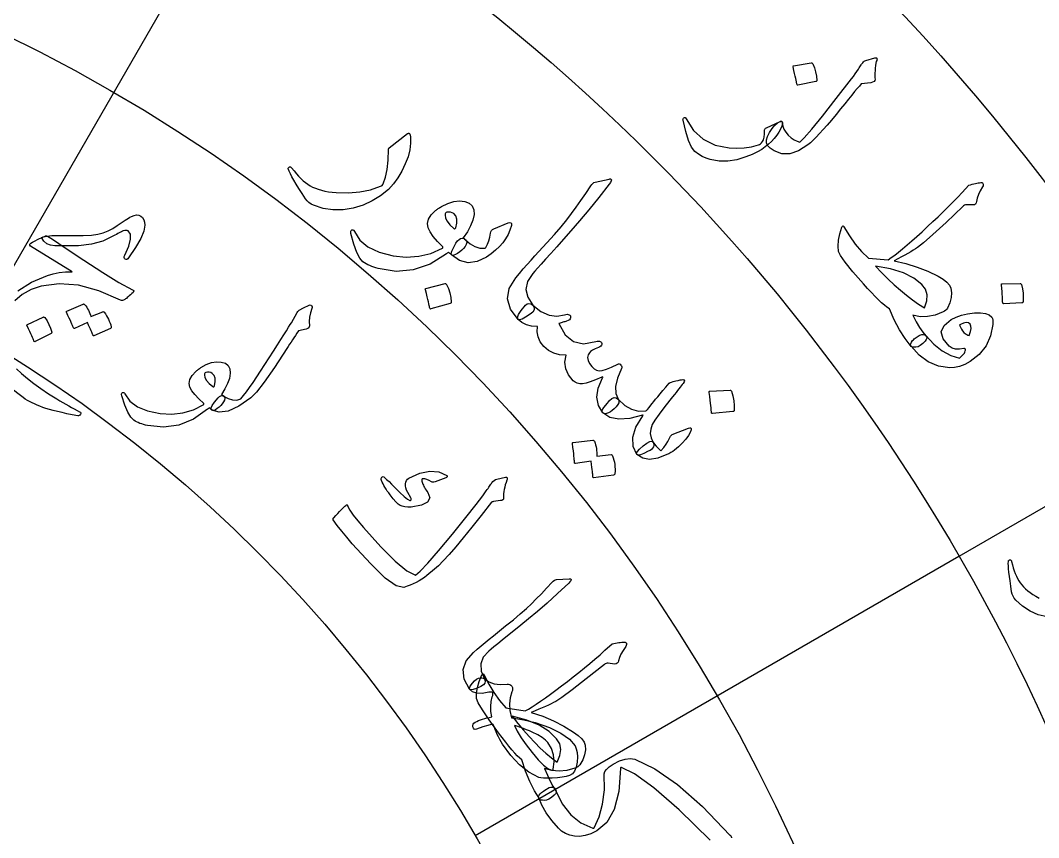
# Model space of a CAD drawing. Header units: millimetres. Extents: x -150 to 150, y -150 to 198.
# Drawn here: x 26.93 to 64.44, y 25.15 to 55.25 of the extents above; entities that cross this region are included whole.
import ezdxf

# ---------------------------------------------------------------- set-up
doc = ezdxf.new("R2010")
doc.units = ezdxf.units.MM
for name, color, linetype in [('ENGRAVE', 7, 'Continuous'), ('ENGRAVE_FINE', 8, 'Continuous'), ('GUIDE', 3, 'Continuous'), ('TEXT', 5, 'Continuous')]:
    doc.layers.add(name, color=color, linetype=linetype)

msp = doc.modelspace()

# ---------------------------------------------------------------- linework, layer by layer
at = {"layer": 'ENGRAVE'}
for radius in [132.75, 112.1737, 91.5975, 71.0212, 50.445]:
    msp.add_circle((0, 0), radius, dxfattribs=at)
at = {"layer": 'ENGRAVE_FINE'}
for points in [[(35.5106, 61.5062), (25.2225, 43.6867)], [(79.3258, 45.7987), (61.5062, 35.5106)], [(61.5062, 35.5106), (43.6867, 25.2225)]]:
    msp.add_lwpolyline(points, dxfattribs=at)
for radius in [122.4619, 101.8856, 81.3094, 60.7331]:
    msp.add_circle((0, 0), radius, dxfattribs=at)
at = {"layer": 'GUIDE'}
msp.add_circle((0, 0), 137.25, dxfattribs=at)
at = {"layer": 'TEXT'}
for points in [[(58.4753, 53.8602), (58.4853, 53.844), (58.4884, 53.8241), (58.4847, 53.8007), (58.4742, 53.7737), (58.4584, 53.7325), (58.4443, 53.6716), (58.4319, 53.591), (58.4211, 53.4907), (58.4176, 53.435), (58.4144, 53.381), (58.4115, 53.3287), (58.409, 53.278), (58.4075, 53.229), (58.4076, 53.1816), (58.4095, 53.1357), (58.413, 53.0914), (58.4061, 53.0423), (58.3773, 53.0036), (58.3265, 52.9752), (58.2537, 52.9572), (57.9033, 52.9113), (57.8362, 52.8359), (57.7563, 52.7416), (57.6634, 52.6283), (57.5575, 52.4962), (57.437, 52.3456), (57.3001, 52.1771), (57.1469, 51.9907), (56.9772, 51.7864), (56.8098, 51.5823), (56.6529, 51.3971), (56.5066, 51.2306), (56.3709, 51.0828), (56.2462, 50.9533), (56.1328, 50.8418), (56.0308, 50.7481), (55.9402, 50.6724), (55.5994, 50.4507), (55.2783, 50.3397), (54.9769, 50.339), (54.6948, 50.4482), (54.6555, 50.471), (54.619, 50.4947), (54.5856, 50.5192), (54.5551, 50.5446), (54.5273, 50.5705), (54.5018, 50.5967), (54.4785, 50.6231), (54.4575, 50.6497), (54.4155, 50.7419), (54.4132, 50.8526), (54.4508, 50.9817), (54.5282, 51.1295), (54.6252, 51.2726), (54.7219, 51.3875), (54.8183, 51.4742), (54.9145, 51.5326), (54.9345, 51.5399), (54.9517, 51.5419), (54.966, 51.5388), (54.9776, 51.5305), (54.9884, 51.5163), (54.9951, 51.501), (54.9979, 51.4844), (54.9967, 51.4667), (55.0153, 51.3522), (55.0575, 51.2408), (55.1233, 51.1324), (55.2127, 51.027), (55.3217, 50.9308), (55.4307, 50.8561), (55.54, 50.8028), (55.6495, 50.7711), (55.809, 50.9286), (56.0853, 51.2475), (56.4777, 51.7286), (56.9849, 52.3729), (57.5423, 53.0956), (57.6162, 53.1915), (57.684, 53.2845), (57.7457, 53.3746), (57.8012, 53.4617), (57.8281, 53.5062), (57.8536, 53.546), (57.8776, 53.5812), (57.9003, 53.6118), (57.9205, 53.6382), (57.9373, 53.6608), (57.9507, 53.6795), (57.9606, 53.6944), (57.9859, 53.7245), (58.0125, 53.7478), (58.0403, 53.7642), (58.0694, 53.7738), (58.4107, 53.8755), (58.431, 53.8775), (58.4485, 53.8756), (58.4633, 53.8699), (58.4753, 53.8602)], [(56.0669, 53.6883), (56.0802, 53.6878), (56.0936, 53.682), (56.1068, 53.6708), (56.1201, 53.6542), (56.1808, 53.5058), (56.2257, 53.3547), (56.255, 53.2009), (56.2684, 53.0445), (56.2658, 53.0256), (56.2586, 53.0116), (56.2468, 53.0024), (56.2304, 52.9981), (55.574, 52.8696), (55.5551, 52.87), (55.541, 52.8801), (55.5316, 52.9), (55.5271, 52.9297), (55.5231, 52.9554), (55.516, 52.9952), (55.5057, 53.049), (55.4921, 53.1169), (55.4747, 53.1996), (55.4527, 53.2977), (55.4259, 53.4113), (55.3943, 53.5403), (55.3918, 53.5591), (55.3945, 53.5723), (55.4025, 53.58), (55.4158, 53.5823)], [(55.0018, 51.4612), (54.9784, 51.3591), (54.9356, 51.2517), (54.8734, 51.1392), (54.792, 51.0215), (54.6993, 50.9062), (54.5983, 50.7958), (54.489, 50.6903), (54.3713, 50.5896), (54.2413, 50.4987), (54.0788, 50.4074), (53.8838, 50.3153), (53.6565, 50.2224), (53.3225, 50.1187), (52.9928, 50.0681), (52.6674, 50.0704), (52.346, 50.1253), (52.1897, 50.1734), (52.0432, 50.2391), (51.9062, 50.3225), (51.7788, 50.4237), (51.658, 50.58), (51.5454, 50.8238), (51.4402, 51.1553), (51.3407, 51.5749), (51.3391, 51.604), (51.344, 51.6293), (51.3553, 51.6508), (51.373, 51.6686), (51.3938, 51.6781), (51.4144, 51.6745), (51.4349, 51.6581), (51.4553, 51.6286), (51.7292, 51.1984), (52.0843, 50.8771), (52.5226, 50.663), (53.046, 50.5547), (53.321, 50.5419), (53.5923, 50.5567), (53.8598, 50.5993), (54.1236, 50.6698), (54.1625, 50.686), (54.1997, 50.7108), (54.2354, 50.7442), (54.2694, 50.786), (54.3033, 50.8518), (54.3277, 50.9466), (54.3426, 51.0706), (54.3478, 51.2237), (54.3524, 51.2439), (54.3648, 51.2626), (54.385, 51.2798), (54.413, 51.2954), (54.9196, 51.5272), (54.9396, 51.5344), (54.9568, 51.5365), (54.9711, 51.5334), (54.9827, 51.5251), (54.9935, 51.5109), (55.0002, 51.4955), (55.003, 51.479), (55.0018, 51.4612)], [(41.1978, 51.0836), (41.211, 51.0924), (41.2231, 51.0981), (41.234, 51.1007), (41.2438, 51.1002), (41.2637, 51.0869), (41.2797, 51.0604), (41.292, 51.0209), (41.3005, 50.9683), (41.3058, 50.7303), (41.2761, 50.4841), (41.2114, 50.2296), (41.112, 49.9669), (40.9837, 49.7015), (40.8368, 49.4568), (40.6717, 49.2325), (40.4886, 49.0285), (40.2031, 48.7965), (39.8914, 48.6047), (39.554, 48.4527), (39.1911, 48.3396), (38.8161, 48.2735), (38.4475, 48.2692), (38.0849, 48.3265), (37.7273, 48.4453), (37.6391, 48.4867), (37.5605, 48.5403), (37.4914, 48.6063), (37.4318, 48.6845), (37.3069, 48.8819), (37.1946, 49.0616), (37.0951, 49.2236), (37.0087, 49.368), (36.9359, 49.4945), (36.8773, 49.603), (36.8331, 49.6935), (36.8033, 49.766), (36.7995, 49.7844), (36.7989, 49.8004), (36.8016, 49.814), (36.8074, 49.8253), (36.8182, 49.8375), (36.8309, 49.847), (36.8453, 49.8539), (36.8615, 49.8581), (36.8782, 49.8581), (36.8943, 49.8521), (36.9097, 49.8401), (36.9243, 49.822), (37.0113, 49.7096), (37.0973, 49.606), (37.1823, 49.5112), (37.2663, 49.4254), (37.3503, 49.3479), (37.4351, 49.2781), (37.5206, 49.2159), (37.6071, 49.1614), (37.698, 49.1131), (37.7971, 49.0696), (37.9043, 49.0307), (38.0197, 48.9965), (38.1437, 48.9674), (38.2765, 48.9436), (38.4183, 48.9251), (38.5691, 48.9118), (39.0143, 48.899), (39.4348, 48.933), (39.8308, 49.0147), (40.2022, 49.1448), (40.2298, 49.1574), (40.2552, 49.1771), (40.2785, 49.204), (40.2997, 49.2379), (40.3814, 49.4743), (40.4405, 49.7625), (40.4762, 50.1029), (40.4877, 50.4956), (40.492, 50.5176), (40.4982, 50.5354), (40.5064, 50.5489), (40.5165, 50.5582)], [(48.616, 49.4061), (48.6459, 49.4118), (48.6692, 49.4124), (48.6859, 49.4077), (48.6958, 49.3979), (48.7032, 49.3752), (48.6936, 49.3384), (48.667, 49.2876), (48.6233, 49.2227), (48.2362, 48.7271), (47.8719, 48.2749), (47.5308, 47.866), (47.2131, 47.5001), (46.9362, 47.1923), (46.6883, 46.9162), (46.4694, 46.6717), (46.2794, 46.4588), (46.1181, 46.2779), (45.9852, 46.1292), (45.8806, 46.0128), (45.8044, 45.9286), (45.6167, 45.6359), (45.555, 45.344), (45.6185, 45.0528), (45.8067, 44.7613), (45.8547, 44.6762), (45.8549, 44.5921), (45.8072, 44.5091), (45.7119, 44.4272), (45.5434, 44.3171), (45.4134, 44.2483), (45.3217, 44.221), (45.2684, 44.2352), (44.9822, 44.6168), (44.8714, 44.9988), (44.9365, 45.3836), (45.1791, 45.7715), (45.3178, 45.9346), (45.4579, 46.097), (45.5995, 46.2588), (45.7424, 46.4199), (45.8864, 46.5807), (46.0311, 46.7415), (46.1765, 46.9024), (46.3227, 47.0634), (46.6018, 47.3699), (46.8472, 47.6516), (47.0589, 47.9086), (47.2367, 48.1408), (47.4016, 48.3697), (47.5744, 48.6165), (47.7548, 48.8812), (47.9429, 49.164), (47.9789, 49.2128), (48.0184, 49.251), (48.0614, 49.2784), (48.1079, 49.2951)], [(58.9425, 44.6291), (58.8536, 44.6878), (58.7565, 44.7633), (58.6513, 44.8553), (58.5377, 44.9637), (58.4149, 45.0881), (58.2822, 45.2277), (58.1394, 45.3825), (57.9864, 45.5522), (57.6003, 45.9978), (57.3176, 46.3437), (57.1401, 46.5918), (57.069, 46.7434), (57.053, 46.9423), (57.0681, 47.1569), (57.1143, 47.3874), (57.1916, 47.6339), (57.2092, 47.6672), (57.2276, 47.6807), (57.2467, 47.6744), (57.2666, 47.6484), (57.4695, 47.3172), (57.6875, 47.0144), (57.921, 46.7398), (58.1703, 46.4931), (58.8976, 46.4379), (59.0126, 46.5171), (59.1397, 46.611), (59.2788, 46.7198), (59.4299, 46.8433), (59.5925, 46.9808), (59.7662, 47.1312), (59.951, 47.2946), (60.1467, 47.4711), (60.3486, 47.6559), (60.546, 47.8397), (60.7387, 48.0225), (60.9269, 48.2043), (61.1102, 48.385), (61.2881, 48.5641), (61.4606, 48.7417), (61.6279, 48.9177), (61.8675, 49.1778), (61.9306, 49.1977), (61.9919, 49.2154), (62.0513, 49.231), (62.1088, 49.2445), (62.1642, 49.2561), (62.2171, 49.2664), (62.2675, 49.2753), (62.3155, 49.2829), (62.3364, 49.2826), (62.3556, 49.2771), (62.373, 49.2663), (62.3885, 49.2504), (62.4003, 49.2265), (62.4014, 49.198), (62.392, 49.1649), (62.372, 49.1273), (62.2867, 48.9772), (62.2218, 48.8372), (62.1773, 48.7072), (62.1531, 48.5873), (62.1401, 48.5307), (62.1138, 48.4897), (62.0741, 48.4643), (62.0211, 48.4544), (61.7837, 48.4562), (61.7451, 48.455), (61.7097, 48.4451), (61.6776, 48.4266), (61.6486, 48.3996), (61.0279, 47.8117), (60.5425, 47.3644), (60.1932, 47.0569), (59.9803, 46.8887), (59.9056, 46.8378), (59.8211, 46.7845), (59.7266, 46.7288), (59.6223, 46.6706), (59.5086, 46.6093), (59.3863, 46.544), (59.2552, 46.4747), (59.1155, 46.4014), (59.5526, 46.2992), (59.969, 46.1694), (60.3644, 46.0124), (60.7384, 45.8283), (60.9208, 45.7181), (61.0596, 45.6079), (61.155, 45.4979), (61.2068, 45.3884), (61.2339, 45.2204), (61.2224, 45.0419), (61.1721, 44.8529), (61.0831, 44.6536), (61.0563, 44.6155), (61.0198, 44.5796), (60.9737, 44.5458), (60.9179, 44.5143), (60.63, 44.3995), (60.3486, 44.3416), (60.0738, 44.3402), (59.8054, 44.3951), (59.9326, 44.1513), (60.0553, 43.9433), (60.1739, 43.7712), (60.2888, 43.6351), (60.3143, 43.5951), (60.3184, 43.5498), (60.301, 43.4992), (60.2621, 43.4435), (60.1694, 43.3472), (60.0818, 43.2773), (59.9993, 43.2337), (59.9219, 43.2162), (59.8549, 43.2146), (59.8034, 43.2185), (59.7673, 43.2279), (59.7468, 43.2428), (59.5215, 43.5335), (59.3128, 43.8612), (59.12, 44.2263), (58.9425, 44.6291)], [(42.6307, 46.658), (42.0267, 46.277), (41.4061, 46.0607), (40.769, 46.0065), (40.1141, 46.112), (40.0315, 46.1363), (39.952, 46.1626), (39.8757, 46.1909), (39.8025, 46.2213), (39.7331, 46.2537), (39.6683, 46.2883), (39.608, 46.3251), (39.5522, 46.3642), (39.4401, 46.4932), (39.3292, 46.7095), (39.2184, 47.013), (39.1061, 47.4043), (39.0992, 47.4527), (39.103, 47.4909), (39.1176, 47.5188), (39.1431, 47.5364), (39.1723, 47.5422), (39.1981, 47.5345), (39.2205, 47.5133), (39.2395, 47.4786), (39.4326, 47.1624), (39.7336, 46.9098), (40.1437, 46.7186), (40.6643, 46.5865), (41.1446, 46.5368), (41.6077, 46.5651), (42.054, 46.6724), (42.4836, 46.8597), (42.4926, 46.872), (42.4973, 46.884), (42.4976, 46.8957), (42.4935, 46.9072), (42.2959, 47.1079), (42.1398, 47.2924), (42.0253, 47.4612), (41.9528, 47.6146), (41.9304, 47.7721), (41.9677, 47.9298), (42.065, 48.0878), (42.2225, 48.2459), (42.2454, 48.265), (42.2695, 48.2839), (42.2947, 48.3025), (42.321, 48.3208), (42.3488, 48.3391), (42.3785, 48.358), (42.4099, 48.3774), (42.4432, 48.3972), (42.6742, 48.5122), (42.8944, 48.5822), (43.1037, 48.6071), (43.3018, 48.587), (43.4675, 48.5244), (43.5797, 48.4222), (43.6381, 48.2809), (43.6425, 48.1006), (43.6002, 47.8932), (43.5184, 47.6821), (43.3973, 47.4671), (43.237, 47.2481), (43.2492, 47.2373), (43.2613, 47.2273), (43.2734, 47.218), (43.2855, 47.2094), (43.2976, 47.2008), (43.3097, 47.1914), (43.3218, 47.1814), (43.334, 47.1706), (43.3669, 47.124), (43.3744, 47.0681), (43.3564, 47.0029), (43.3129, 46.9285), (43.2558, 46.8553), (43.1912, 46.7876), (43.1192, 46.7254), (43.0396, 46.6686), (42.9634, 46.6244), (42.9013, 46.5999), (42.8532, 46.5951), (42.8191, 46.6101), (42.7048, 46.7149), (42.6938, 46.7044), (42.6778, 46.6914), (42.6568, 46.6759), (42.6307, 46.658)], [(27.7137, 47.2563), (27.7782, 47.2785), (27.8481, 47.297), (27.9235, 47.3116), (28.0043, 47.3224), (28.0909, 47.3297), (28.1834, 47.3339), (28.2818, 47.3349), (28.3862, 47.3328), (28.8529, 47.3254), (29.2418, 47.3298), (29.5525, 47.348), (29.7846, 47.3813), (29.9816, 47.4335), (30.1665, 47.5027), (30.3394, 47.5894), (30.5001, 47.6935), (30.5761, 47.7483), (30.6495, 47.7997), (30.7204, 47.8478), (30.7886, 47.8926), (30.8533, 47.9336), (30.9136, 47.9702), (30.9694, 48.0025), (31.0208, 48.0304), (31.1204, 48.0706), (31.2123, 48.0858), (31.2962, 48.0761), (31.3722, 48.0415), (31.4328, 47.9869), (31.4771, 47.9128), (31.505, 47.8194), (31.5165, 47.7067), (31.4799, 47.4902), (31.3667, 47.2173), (31.1773, 46.888), (30.9121, 46.5019), (30.8847, 46.4693), (30.8561, 46.4521), (30.8263, 46.4501), (30.7953, 46.4634), (30.7704, 46.4877), (30.759, 46.5187), (30.761, 46.5563), (30.7766, 46.6006), (30.9246, 46.9315), (30.9941, 47.1917), (30.9852, 47.3809), (30.898, 47.4988), (30.8651, 47.5129), (30.8249, 47.5174), (30.7773, 47.5123), (30.7224, 47.4975), (30.6945, 47.4853), (30.6609, 47.4697), (30.6216, 47.4506), (30.5767, 47.4279), (30.526, 47.4016), (30.4698, 47.3718), (30.4078, 47.3384), (30.3403, 47.3015), (29.9686, 47.1254), (29.546, 47.0089), (29.0726, 46.9504), (28.5485, 46.9482), (28.543, 46.9483), (28.5267, 46.9484), (28.4995, 46.9487), (28.4613, 46.949), (28.4124, 46.9493), (28.3525, 46.9496), (28.2818, 46.95), (28.2003, 46.9502), (28.0396, 46.9695), (27.9052, 47.0268), (27.7966, 47.1223), (27.7137, 47.2563)], [(42.9686, 47.6164), (43.0065, 47.7884), (43.0078, 47.9326), (42.9727, 48.0491), (42.9011, 48.1375), (42.8392, 48.1688), (42.7758, 48.1873), (42.7109, 48.1932), (42.6446, 48.1863), (42.6164, 48.1764), (42.5961, 48.1566), (42.5838, 48.1271), (42.5794, 48.0877), (42.593, 47.9743), (42.6509, 47.8536), (42.753, 47.7252), (42.8992, 47.5889), (42.9173, 47.5781), (42.9349, 47.5791), (42.952, 47.5919), (42.9686, 47.6164)], [(44.3762, 47.5733), (44.9028, 47.7907), (44.9672, 47.8083), (45.0082, 47.7978), (45.0256, 47.7591), (45.0193, 47.6924), (44.966, 47.5253), (44.8954, 47.365), (44.8078, 47.2114), (44.7031, 47.0647), (44.5804, 46.9242), (44.4388, 46.7895), (44.2783, 46.6604), (44.0991, 46.5368), (43.7535, 46.3701), (43.4245, 46.3279), (43.1114, 46.4098), (42.8131, 46.6156), (42.8007, 46.6632), (42.8235, 46.7508), (42.8814, 46.8785), (42.9744, 47.0463), (43.0322, 47.1287), (43.0894, 47.1876), (43.1461, 47.2229), (43.2023, 47.2346), (43.2341, 47.2296), (43.2647, 47.2172), (43.2941, 47.1973), (43.3223, 47.17), (43.4954, 47.0204), (43.6731, 46.9196), (43.8559, 46.8677), (44.0441, 46.8647), (44.0554, 46.8676), (44.0659, 46.8757), (44.0755, 46.889), (44.0842, 46.9073), (44.1412, 47.0158), (44.1882, 47.1366), (44.225, 47.2697), (44.2515, 47.4152), (44.2645, 47.4674), (44.2896, 47.5112), (44.3268, 47.5465), (44.3762, 47.5733)], [(60.1383, 45.5251), (59.841, 45.7646), (59.4578, 45.9588), (58.9894, 46.1065), (58.4367, 46.2059), (58.6661, 45.9587), (58.8943, 45.7273), (59.1216, 45.5115), (59.3481, 45.3115), (59.5734, 45.1273), (59.7969, 44.9592), (60.0189, 44.8071), (60.2394, 44.671), (60.3201, 44.9208), (60.3301, 45.1467), (60.2694, 45.3483), (60.1383, 45.5251)], [(42.5748, 45.5596), (42.5893, 45.5604), (42.6038, 45.5553), (42.6185, 45.5445), (42.6332, 45.5278), (42.702, 45.3729), (42.7538, 45.2134), (42.7884, 45.0495), (42.8058, 44.8814), (42.8033, 44.8606), (42.7958, 44.8448), (42.7831, 44.8337), (42.7654, 44.8274), (42.057, 44.6233), (42.0365, 44.6218), (42.0211, 44.6313), (42.0106, 44.6519), (42.0051, 44.6836), (42.0004, 44.711), (41.992, 44.7533), (41.9798, 44.8106), (41.9639, 44.8827), (41.9435, 44.9705), (41.9177, 45.0745), (41.8865, 45.1948), (41.8497, 45.3314), (41.8465, 45.3514), (41.8491, 45.366), (41.8576, 45.3752), (41.872, 45.379)], [(63.7566, 45.5612), (63.7698, 45.5588), (63.7823, 45.551), (63.7939, 45.5378), (63.8048, 45.5194), (63.8445, 45.3627), (63.8682, 45.2056), (63.8759, 45.0482), (63.8675, 44.8905), (63.8623, 44.8721), (63.8532, 44.8592), (63.8402, 44.8519), (63.8233, 44.85), (63.1533, 44.8193), (63.1346, 44.8225), (63.1219, 44.8346), (63.1154, 44.8558), (63.115, 44.8861), (63.1146, 44.9123), (63.1131, 44.9529), (63.1103, 45.008), (63.1063, 45.0776), (63.1004, 45.1625), (63.0921, 45.2634), (63.0813, 45.3804), (63.0679, 45.5136), (63.0679, 45.5326), (63.0724, 45.5453), (63.0815, 45.5519), (63.095, 45.5521)], [(29.9656, 44.5234), (29.9784, 44.526), (29.9921, 44.5235), (30.0068, 44.5158), (30.0225, 44.503), (30.0668, 44.44), (30.1075, 44.376), (30.1447, 44.3108), (30.1782, 44.2447), (30.2084, 44.1768), (30.2352, 44.1067), (30.2586, 44.0342), (30.2787, 43.9595), (30.2793, 43.9404), (30.2742, 43.9242), (30.2633, 43.9108), (30.2467, 43.9003), (29.6414, 43.6298), (29.6295, 43.629), (29.6179, 43.6368), (29.6069, 43.6533), (29.5963, 43.6785), (29.5909, 43.6986), (29.5803, 43.7286), (29.5642, 43.7683), (29.5428, 43.8178), (29.5158, 43.8777), (29.4832, 43.9486), (29.4447, 44.0306), (29.4004, 44.1235), (28.9303, 43.9089), (28.9124, 43.9045), (28.8971, 43.9107), (28.8845, 43.9273), (28.8745, 43.9545), (28.8658, 43.978), (28.8514, 44.0141), (28.8313, 44.0628), (28.8055, 44.1241), (28.7731, 44.1985), (28.7332, 44.2864), (28.6859, 44.3879), (28.6309, 44.503), (28.6275, 44.5184), (28.6293, 44.5305), (28.6365, 44.5392), (28.649, 44.5444), (29.2423, 44.8066), (29.2551, 44.8094), (29.2688, 44.8071), (29.2835, 44.7997), (29.2993, 44.7871), (29.3393, 44.7368), (29.3759, 44.6846), (29.4092, 44.6308), (29.439, 44.5752), (29.4657, 44.5183), (29.4895, 44.4604), (29.5104, 44.4016), (29.5285, 44.3419)], [(37.2202, 44.5915), (37.339, 44.6503), (37.4326, 44.6973), (37.5012, 44.7327), (37.5444, 44.7564), (37.5739, 44.7699), (37.6011, 44.7744), (37.6259, 44.7699), (37.6484, 44.7564), (37.6679, 44.7339), (37.6776, 44.7076), (37.6775, 44.6773), (37.6675, 44.6431), (37.6152, 44.4787), (37.5825, 44.3183), (37.5695, 44.1617), (37.5761, 44.009), (37.5749, 43.9629), (37.555, 43.9267), (37.5164, 43.9004), (37.4591, 43.884), (37.1783, 43.8204), (37.1205, 43.7342), (37.0638, 43.6494), (37.0084, 43.566), (36.9541, 43.4841), (36.901, 43.4036), (36.8491, 43.3246), (36.7983, 43.247), (36.7487, 43.1708), (36.2878, 42.4672), (35.9123, 41.93), (35.6237, 41.558), (35.4232, 41.3505), (34.9777, 41.0436), (34.5904, 40.866), (34.2605, 40.8177), (33.9871, 40.899), (33.9815, 40.9036), (33.9759, 40.9083), (33.9703, 40.9129), (33.9648, 40.9175), (33.9583, 40.9772), (33.9981, 41.0686), (34.084, 41.1916), (34.2162, 41.3464), (34.2695, 41.4), (34.3203, 41.4291), (34.3687, 41.4336), (34.4147, 41.4136), (34.5818, 41.3232), (34.7446, 41.2758), (34.9033, 41.2713), (35.0581, 41.3101), (35.1541, 41.4328), (35.2599, 41.5751), (35.3756, 41.7371), (35.5011, 41.9188), (35.6361, 42.1193), (35.7803, 42.3375), (35.9335, 42.5736), (36.0958, 42.8276), (36.2568, 43.0759), (36.4005, 43.2998), (36.5271, 43.4993), (36.6367, 43.6743), (36.7299, 43.8241), (36.8077, 43.948), (36.87, 44.0461), (36.917, 44.1183), (37.1284, 44.4939), (37.1533, 44.5276), (37.1769, 44.5551), (37.1992, 44.5764), (37.2202, 44.5915)], [(46.9769, 44.4127), (47.0278, 44.425), (47.0734, 44.4293), (47.1136, 44.4256), (47.1483, 44.4139), (47.1755, 44.3949), (47.1928, 44.3697), (47.2003, 44.338), (47.1979, 44.3), (47.1834, 44.2613), (47.1542, 44.2275), (47.1104, 44.1986), (47.052, 44.1745), (47.0191, 44.166), (46.9857, 44.1565), (46.952, 44.1458), (46.9179, 44.134), (46.883, 44.1222), (46.8471, 44.1116), (46.8101, 44.102), (46.7721, 44.0936), (47.0013, 43.6736), (47.3014, 43.4233), (47.6755, 43.3416), (48.1255, 43.428), (48.1765, 43.4394), (48.2211, 43.4438), (48.2595, 43.441), (48.2915, 43.4311), (48.3187, 43.4119), (48.3366, 43.3872), (48.3454, 43.3571), (48.345, 43.3216), (48.3337, 43.2855), (48.3102, 43.2539), (48.2742, 43.2266), (48.226, 43.2037), (48.1052, 43.1529), (48.009, 43.1043), (47.9374, 43.0581), (47.8902, 43.0144), (47.8412, 42.9321), (47.8268, 42.8378), (47.8468, 42.7315), (47.9012, 42.6131), (47.9786, 42.5007), (48.0622, 42.4188), (48.1522, 42.3672), (48.2488, 42.346), (48.3665, 42.3569), (48.5198, 42.4015), (48.709, 42.4797), (48.9341, 42.5913), (48.9624, 42.6034), (48.9912, 42.6021), (49.0206, 42.5875), (49.0505, 42.5594), (49.0748, 42.525), (49.0872, 42.4915), (49.0878, 42.4588), (49.0766, 42.427), (48.9228, 42.0795), (48.8528, 41.7733), (48.8669, 41.5078), (48.9651, 41.2825), (48.9807, 41.2315), (48.9711, 41.1715), (48.9363, 41.1025), (48.8762, 41.0245), (48.8061, 40.9462), (48.7359, 40.8826), (48.6657, 40.8337), (48.5955, 40.7995), (48.5251, 40.7752), (48.4674, 40.7667), (48.4223, 40.774), (48.3897, 40.7973), (48.2272, 41.069), (48.1711, 41.3735), (48.2211, 41.7118), (48.3772, 42.0847), (48.3856, 42.1036), (48.3839, 42.1152), (48.3721, 42.1192), (48.3501, 42.1159), (48.1206, 42.0171), (47.9265, 41.9429), (47.7675, 41.8936), (47.6435, 41.8692), (47.5395, 41.8696), (47.4457, 41.8882), (47.362, 41.9252), (47.2885, 41.9806), (47.1213, 42.1956), (47.0229, 42.4247), (46.9931, 42.6687), (47.0321, 42.928), (46.7937, 42.9391), (46.5785, 42.9954), (46.3861, 43.0971), (46.2161, 43.2441), (46.0839, 43.4147), (45.9997, 43.5929), (45.9633, 43.7791), (45.975, 43.9736), (45.7596, 43.992), (45.5702, 44.0416), (45.4065, 44.1226), (45.2684, 44.2352), (45.2445, 44.3097), (45.2813, 44.4223), (45.3786, 44.5731), (45.5366, 44.7621), (45.596, 44.8083), (45.6609, 44.8235), (45.7311, 44.8079), (45.8067, 44.7613), (46.1093, 44.5353), (46.4046, 44.4017), (46.6936, 44.3606), (46.9769, 44.4127)], [(27.7716, 44.3265), (27.7841, 44.3296), (27.7977, 44.3277), (27.8122, 44.3208), (27.8278, 44.3088), (27.9138, 44.1854), (27.9856, 44.0552), (28.0432, 43.9183), (28.0866, 43.7747), (28.0879, 43.7562), (28.0839, 43.7411), (28.0748, 43.7293), (28.0604, 43.7208), (27.4777, 43.4222), (27.4602, 43.4174), (27.4451, 43.423), (27.4326, 43.4392), (27.4225, 43.4659), (27.4138, 43.489), (27.3994, 43.5244), (27.3792, 43.5722), (27.3533, 43.6324), (27.3208, 43.7053), (27.2809, 43.7915), (27.2336, 43.891), (27.1786, 44.0038), (27.1725, 44.0206), (27.1723, 44.0338), (27.1782, 44.0433), (27.19, 44.0491)], [(62.7137, 44.321), (62.7378, 44.2741), (62.7529, 44.2139), (62.7591, 44.1405), (62.7564, 44.0539), (62.6722, 43.6342), (62.5028, 43.2671), (62.2494, 42.9523), (61.9128, 42.689), (61.7171, 42.5817), (61.5282, 42.5069), (61.3461, 42.4647), (61.1709, 42.4549), (60.7479, 42.5213), (60.3696, 42.6756), (60.0349, 42.9179), (59.7425, 43.2488), (59.7252, 43.2908), (59.7289, 43.3403), (59.7536, 43.3972), (59.7994, 43.4615), (59.8273, 43.4934), (59.8579, 43.5233), (59.8911, 43.5511), (59.9269, 43.5769), (59.9637, 43.6005), (59.9998, 43.6219), (60.0353, 43.6412), (60.07, 43.6582), (60.135, 43.681), (60.1924, 43.6857), (60.2422, 43.6724), (60.2844, 43.6411), (60.5842, 43.3247), (60.8902, 43.082), (61.2036, 42.9131), (61.5251, 42.818), (61.6037, 42.888), (61.6632, 42.9481), (61.7035, 42.9983), (61.7247, 43.0386), (61.7389, 43.0792), (61.7443, 43.1113), (61.7408, 43.135), (61.7284, 43.1502), (61.7169, 43.1586), (61.7054, 43.1636), (61.694, 43.1653), (61.6827, 43.1637), (61.5214, 43.1381), (61.3779, 43.1452), (61.2522, 43.1848), (61.1442, 43.2572), (60.9177, 43.5285), (60.8547, 43.7815), (60.9556, 44.0173), (61.2211, 44.2361), (61.3983, 44.3272), (61.5992, 44.3981), (61.8239, 44.4486), (62.0725, 44.4784), (62.3002, 44.4844), (62.483, 44.4599), (62.6209, 44.4054), (62.7137, 44.321)], [(61.9145, 44.06), (61.8542, 44.1087), (61.775, 44.1244), (61.6773, 44.107), (61.5608, 44.0565), (61.5452, 44.0448), (61.5347, 44.0355), (61.5293, 44.0288), (61.5289, 44.0245), (61.558, 43.9527), (61.5943, 43.8849), (61.6379, 43.8213), (61.6888, 43.7616), (61.7403, 43.7139), (61.7901, 43.6797), (61.8381, 43.6592), (61.8845, 43.6524), (61.9333, 43.7902), (61.9546, 43.9041), (61.9483, 43.9941), (61.9145, 44.06)], [(33.8234, 40.9284), (33.3042, 40.5633), (32.7634, 40.3433), (32.2011, 40.2659), (31.6163, 40.329), (31.542, 40.3467), (31.4705, 40.3663), (31.4016, 40.3878), (31.3355, 40.4113), (31.2726, 40.4368), (31.2136, 40.4644), (31.1586, 40.4942), (31.1074, 40.5262), (31.0024, 40.6352), (30.8946, 40.8216), (30.7828, 41.0855), (30.6657, 41.427), (30.6574, 41.4696), (30.659, 41.5036), (30.6707, 41.529), (30.6925, 41.5459), (30.7181, 41.5524), (30.7413, 41.5468), (30.7621, 41.5291), (30.7805, 41.4992), (30.9659, 41.2281), (31.2439, 41.0184), (31.6158, 40.8683), (32.083, 40.7754), (32.5109, 40.7535), (32.9202, 40.7998), (33.3112, 40.9153), (33.6841, 41.1009), (33.6916, 41.1121), (33.6952, 41.123), (33.6949, 41.1334), (33.6908, 41.1434), (33.5068, 41.3126), (33.3601, 41.4692), (33.2511, 41.6138), (33.1799, 41.7466), (33.1531, 41.8853), (33.1791, 42.027), (33.2584, 42.1716), (33.391, 42.3191), (33.4105, 42.3371), (33.431, 42.355), (33.4526, 42.3726), (33.4751, 42.39), (33.499, 42.4076), (33.5244, 42.4257), (33.5514, 42.4443), (33.5801, 42.4634), (33.78, 42.5759), (33.9723, 42.648), (34.1569, 42.6795), (34.3337, 42.6705), (34.4837, 42.6223), (34.5879, 42.5366), (34.6461, 42.4137), (34.6579, 42.2539), (34.6296, 42.0679), (34.5663, 41.8768), (34.4683, 41.6806), (34.3356, 41.4792), (34.3469, 41.4701), (34.3581, 41.4617), (34.3692, 41.454), (34.3803, 41.4469), (34.3914, 41.4398), (34.4026, 41.4321), (34.4138, 41.4237), (34.4251, 41.4146), (34.4563, 41.3747), (34.4654, 41.3255), (34.4522, 41.2668), (34.4169, 41.1988), (34.3694, 41.1313), (34.3151, 41.0684), (34.2538, 41.01), (34.1857, 40.9561), (34.12, 40.9135), (34.0659, 40.889), (34.0235, 40.8826), (33.9926, 40.8944), (33.8866, 40.9822), (33.8774, 40.9724), (33.8637, 40.9602), (33.8457, 40.9455), (33.8234, 40.9284)], [(34.0812, 41.794), (34.1072, 41.9484), (34.102, 42.0765), (34.0656, 42.1783), (33.9982, 42.2535), (33.9418, 42.2785), (33.8847, 42.2922), (33.8269, 42.2944), (33.7683, 42.2854), (33.7437, 42.2752), (33.7266, 42.2568), (33.717, 42.23), (33.7148, 42.1948), (33.732, 42.0949), (33.7887, 41.9903), (33.885, 41.8809), (34.0208, 41.7665), (34.0374, 41.7578), (34.053, 41.7595), (34.0676, 41.7716), (34.0812, 41.794)], [(50.8322, 41.89), (50.8622, 41.9119), (50.9124, 41.934), (50.9829, 41.9562), (51.0736, 41.9784), (51.1628, 41.9957), (51.2352, 42.0089), (51.2907, 42.0178), (51.3294, 42.0225), (51.3747, 42.0084), (51.3916, 41.9795), (51.3802, 41.9356), (51.3404, 41.8769), (51.3108, 41.84), (51.276, 41.7955), (51.2359, 41.7432), (51.1907, 41.6834), (51.1399, 41.617), (51.0833, 41.5453), (51.021, 41.4683), (50.9528, 41.386), (50.6762, 41.0333), (50.4597, 40.7457), (50.3038, 40.5228), (50.2087, 40.3641), (50.1492, 40.1953), (50.1337, 40.0331), (50.1622, 39.8774), (50.2346, 39.7279), (50.2561, 39.6856), (50.2654, 39.6417), (50.2627, 39.5962), (50.2479, 39.5491), (50.22, 39.4984), (50.1795, 39.4534), (50.1265, 39.4143), (50.0609, 39.381), (49.8994, 39.3022), (49.7762, 39.2559), (49.6911, 39.2422), (49.6443, 39.261), (49.4994, 39.56), (49.4869, 39.897), (49.6067, 40.2734), (49.8588, 40.6898), (49.8664, 40.7061), (49.8674, 40.7156), (49.8618, 40.7184), (49.8495, 40.7144), (49.3802, 40.5878), (48.9801, 40.5602), (48.6485, 40.6319), (48.3844, 40.8035), (48.3648, 40.8317), (48.3596, 40.8654), (48.3688, 40.9046), (48.3926, 40.9494), (48.4331, 41.0059), (48.4866, 41.0746), (48.5529, 41.1556), (48.632, 41.249), (48.719, 41.3282), (48.8027, 41.3613), (48.883, 41.3482), (48.9598, 41.2888), (49.1956, 41.072), (49.4424, 40.9297), (49.7011, 40.8617), (49.9721, 40.8683), (49.9952, 40.8831), (50.0342, 40.9245), (50.0894, 40.9925), (50.1605, 41.0871), (50.2044, 41.1458), (50.2602, 41.2162), (50.3278, 41.2985), (50.4074, 41.3927), (50.4981, 41.4989), (50.5992, 41.6171), (50.7105, 41.7475), (50.8322, 41.89)], [(53.0725, 41.6395), (53.0875, 41.6374), (53.1018, 41.6293), (53.1155, 41.6152), (53.1286, 41.5951), (53.1808, 41.4213), (53.2148, 41.2462), (53.2308, 41.0701), (53.2287, 40.8928), (53.2237, 40.8719), (53.214, 40.857), (53.1998, 40.8481), (53.1809, 40.8452), (52.4306, 40.7766), (52.4095, 40.7791), (52.3948, 40.7921), (52.3865, 40.8155), (52.3846, 40.8493), (52.383, 40.8786), (52.3793, 40.9241), (52.3737, 40.9856), (52.3659, 41.0633), (52.3553, 41.158), (52.3412, 41.2706), (52.3234, 41.4011), (52.3018, 41.5495), (52.3009, 41.5708), (52.3054, 41.5853), (52.3152, 41.5931), (52.3304, 41.5942)], [(51.5395, 40.2331), (51.5906, 40.2483), (51.6244, 40.2432), (51.6408, 40.2178), (51.6399, 40.1723), (51.6044, 40.074), (51.5377, 39.9596), (51.4397, 39.8292), (51.3104, 39.6828), (51.241, 39.611), (51.1712, 39.5449), (51.1011, 39.4844), (51.0305, 39.4295), (50.9599, 39.3799), (50.8895, 39.335), (50.8194, 39.2949), (50.7496, 39.2596), (50.4095, 39.1285), (50.1121, 39.0851), (49.8572, 39.1292), (49.6443, 39.261), (49.629, 39.3081), (49.662, 39.3767), (49.7434, 39.4667), (49.8732, 39.5781), (50.0112, 39.6792), (50.1175, 39.7378), (50.192, 39.7541), (50.2346, 39.7279), (50.2877, 39.6481), (50.3537, 39.5668), (50.4327, 39.4838), (50.5248, 39.3991), (50.6344, 39.5279), (50.7204, 39.6411), (50.7828, 39.7387), (50.8216, 39.8206), (50.8495, 39.8875), (50.8794, 39.94), (50.9112, 39.9783), (50.9449, 40.0021)], [(48.693, 39.2595), (48.7075, 39.2582), (48.7212, 39.2511), (48.7342, 39.2383), (48.7465, 39.2197), (48.7722, 39.1385), (48.7937, 39.0573), (48.8111, 38.9761), (48.8244, 38.8949), (48.8334, 38.8131), (48.8381, 38.7298), (48.8384, 38.6452), (48.8345, 38.5592), (48.8287, 38.5387), (48.8177, 38.523), (48.8016, 38.5122), (48.7803, 38.5063), (48.0446, 38.4106), (48.0316, 38.4135), (48.022, 38.4255), (48.0158, 38.4466), (48.013, 38.4768), (48.0142, 38.5), (48.013, 38.5353), (48.0095, 38.5827), (48.0035, 38.6423), (47.9951, 38.7147), (47.9845, 38.8007), (47.9714, 38.9003), (47.956, 39.0134), (47.3829, 38.9347), (47.3624, 38.9358), (47.3483, 38.9472), (47.3406, 38.969), (47.3391, 39.0011), (47.3379, 39.0289), (47.3349, 39.072), (47.3301, 39.1303), (47.3235, 39.2039), (47.3144, 39.2935), (47.302, 39.4), (47.2862, 39.5233), (47.267, 39.6634), (47.2686, 39.681), (47.2747, 39.6933), (47.2853, 39.7002), (47.3003, 39.7018), (48.0204, 39.7916), (48.0348, 39.7905), (48.0487, 39.7837), (48.0618, 39.7711), (48.0743, 39.7527), (48.0997, 39.6863), (48.1208, 39.6191), (48.1378, 39.5511), (48.1506, 39.4824), (48.1597, 39.4132), (48.1653, 39.344), (48.1675, 39.2747), (48.1664, 39.2053)], [(42.6384, 38.4948), (42.6469, 38.4827), (42.6512, 38.4695), (42.6515, 38.4553), (42.6478, 38.4401), (42.6411, 38.4301), (42.6324, 38.421), (42.6218, 38.4127), (42.6091, 38.4052), (42.2072, 38.2624), (42.1642, 38.2502), (42.1275, 38.2451), (42.097, 38.2468), (42.0728, 38.2556), (41.9876, 38.3097), (41.9061, 38.3472), (41.8282, 38.3683), (41.7539, 38.3729), (41.7269, 38.3625), (41.7155, 38.3324), (41.7197, 38.2825), (41.7393, 38.2129), (41.7578, 38.1714), (41.7779, 38.1294), (41.7996, 38.0869), (41.823, 38.0441), (41.8482, 38.0004), (41.8758, 37.9555), (41.9056, 37.9094), (41.9376, 37.8622), (42.0098, 37.6645), (41.9313, 37.5105), (41.7031, 37.3998), (41.326, 37.3304), (41.1987, 37.3264), (41.0886, 37.3351), (40.9956, 37.3565), (40.9196, 37.3908), (40.8502, 37.4412), (40.7666, 37.5219), (40.6685, 37.633), (40.5557, 37.7743), (40.4994, 37.8476), (40.4482, 37.9193), (40.4021, 37.9894), (40.3612, 38.058), (40.3244, 38.124), (40.2908, 38.1865), (40.2604, 38.2456), (40.2331, 38.3013), (40.2224, 38.3414), (40.2209, 38.376), (40.2286, 38.4049), (40.2455, 38.4283), (40.27, 38.445), (40.2949, 38.4492), (40.3204, 38.4407), (40.3463, 38.4195), (40.4243, 38.3476), (40.5112, 38.2646), (40.607, 38.1704), (40.7117, 38.0648), (40.9062, 37.8673), (41.065, 37.7191), (41.1883, 37.6209), (41.2768, 37.5729), (41.2916, 37.5697), (41.3047, 37.5726), (41.316, 37.5816), (41.3255, 37.5967), (41.3289, 37.6088), (41.3278, 37.6245), (41.3221, 37.6438), (41.3119, 37.6667), (41.2011, 37.8649), (41.1576, 37.9505), (41.1285, 38.0314), (41.1138, 38.1075), (41.1134, 38.1789), (41.1247, 38.25), (41.1496, 38.3092), (41.1883, 38.3563), (41.2407, 38.3913), (41.6442, 38.5741), (42.012, 38.6524), (42.3437, 38.626), (42.6384, 38.4948)], [(44.8522, 38.3172), (44.8209, 38.2311), (44.794, 38.1463), (44.7715, 38.0627), (44.7534, 37.9803), (44.7399, 37.8988), (44.7315, 37.8178), (44.7281, 37.7373), (44.7297, 37.6572), (44.7234, 37.6206), (44.7032, 37.5933), (44.6693, 37.5752), (44.6216, 37.5662), (44.3591, 37.5315), (44.3317, 37.5264), (44.3097, 37.5208), (44.2931, 37.5145), (44.2819, 37.5076), (43.9049, 37.0197), (43.5598, 36.5837), (43.2473, 36.1989), (42.9679, 35.8649), (42.722, 35.5819), (42.51, 35.3503), (42.3324, 35.1697), (42.1893, 35.0398), (41.9091, 34.8071), (41.8161, 34.7383), (41.7193, 34.6735), (41.6186, 34.6126), (41.514, 34.5555), (41.4053, 34.5027), (41.2923, 34.4544), (41.1748, 34.4105), (41.053, 34.3711), (40.777, 34.4257), (40.3735, 34.7153), (39.8371, 35.2348), (39.1589, 35.9782), (38.9537, 36.2166), (38.7687, 36.4417), (38.604, 36.654), (38.4598, 36.8536), (38.4515, 36.8764), (38.4509, 36.8978), (38.458, 36.9179), (38.4729, 36.9366), (38.5504, 37.0202), (38.6215, 37.0958), (38.6862, 37.1632), (38.7444, 37.2227), (38.7969, 37.2747), (38.8443, 37.3199), (38.8866, 37.3583), (38.9239, 37.39), (38.9459, 37.4067), (38.9636, 37.4103), (38.9771, 37.4009), (38.9864, 37.3786), (39.0672, 37.218), (39.1916, 37.0308), (39.3592, 36.8166), (39.5695, 36.5748), (40.213, 35.8668), (40.742, 35.335), (41.1638, 34.9841), (41.4834, 34.8181), (41.6565, 34.9639), (41.9417, 35.2637), (42.3381, 35.7184), (42.8439, 36.3297), (43.3433, 36.9497), (43.7173, 37.4224), (43.9676, 37.7465), (44.0954, 37.9208), (44.129, 37.97), (44.1605, 38.0161), (44.1898, 38.059), (44.2169, 38.0987), (44.2415, 38.135), (44.2631, 38.1674), (44.2819, 38.1961), (44.2979, 38.2211), (44.3355, 38.272), (44.3789, 38.3121), (44.428, 38.3413), (44.4828, 38.3595), (44.7964, 38.4281), (44.819, 38.431), (44.8374, 38.4289), (44.8514, 38.4217), (44.8612, 38.4096), (44.8663, 38.3887), (44.8664, 38.3664), (44.8617, 38.3425), (44.8522, 38.3172)], [(47.1477, 34.6822), (47.1749, 34.6829), (47.1954, 34.6801), (47.2094, 34.6736), (47.2167, 34.6636), (47.2201, 34.6425), (47.2065, 34.6116), (47.176, 34.5707), (47.1286, 34.5198), (46.719, 34.1393), (46.3356, 33.7938), (45.9785, 33.483), (45.6481, 33.2067), (45.3617, 32.9756), (45.1052, 32.7683), (44.8785, 32.5846), (44.6817, 32.4246), (44.5146, 32.2886), (44.377, 32.1769), (44.2687, 32.0895), (44.19, 32.0264), (43.9839, 31.796), (43.8884, 31.5487), (43.9028, 31.2842), (44.0265, 31.0019), (44.0566, 30.9204), (44.0447, 30.8467), (43.9911, 30.7807), (43.8958, 30.7223), (43.7324, 30.6496), (43.6085, 30.6077), (43.5243, 30.5967), (43.4795, 30.6167), (43.2828, 30.9916), (43.2398, 31.3423), (43.3514, 31.6705), (43.6191, 31.9767), (43.7638, 32.1003), (43.9097, 32.2231), (44.0567, 32.3451), (44.2049, 32.4664), (44.3539, 32.5872), (44.5036, 32.7079), (44.6539, 32.8286), (44.8048, 32.9493), (45.093, 33.179), (45.348, 33.3917), (45.57, 33.5874), (45.7588, 33.7663), (45.9357, 33.944), (46.122, 34.1363), (46.3176, 34.3434), (46.5223, 34.5652), (46.5608, 34.603), (46.6008, 34.631), (46.6425, 34.6489), (46.6857, 34.657)], [(45.408, 28.0174), (45.3254, 28.0838), (45.2363, 28.1674), (45.1405, 28.268), (45.0381, 28.3857), (44.9279, 28.5199), (44.8092, 28.6699), (44.6817, 28.8356), (44.5453, 29.017), (44.2017, 29.4909), (43.951, 29.8566), (43.7957, 30.1167), (43.7379, 30.2726), (43.7385, 30.4712), (43.7712, 30.6832), (43.8359, 30.9087), (43.9324, 31.148), (43.9526, 31.1797), (43.972, 31.1918), (43.9906, 31.1841), (44.0083, 31.1567), (44.1837, 30.8116), (44.3758, 30.4933), (44.5851, 30.2015), (44.8121, 29.9356), (45.5312, 29.8185), (45.6528, 29.8873), (45.7876, 29.9697), (45.9358, 30.0658), (46.0971, 30.1757), (46.2712, 30.2983), (46.4573, 30.433), (46.6557, 30.5796), (46.866, 30.7383), (47.0832, 30.9049), (47.2958, 31.0709), (47.5036, 31.2364), (47.7068, 31.4014), (47.9049, 31.5657), (48.0974, 31.7291), (48.2845, 31.8914), (48.466, 32.0528), (48.7267, 32.2921), (48.7915, 32.306), (48.8544, 32.318), (48.9151, 32.328), (48.9739, 32.336), (49.0304, 32.3424), (49.0842, 32.3476), (49.1355, 32.3517), (49.1842, 32.3547), (49.2052, 32.3523), (49.224, 32.3449), (49.2406, 32.3323), (49.2549, 32.3147), (49.2648, 32.2894), (49.2637, 32.2606), (49.2517, 32.2281), (49.2286, 32.192), (49.1312, 32.0489), (49.0549, 31.9141), (48.9998, 31.7874), (48.9658, 31.6689), (48.9482, 31.6132), (48.9184, 31.5745), (48.8766, 31.5528), (48.8227, 31.548), (48.585, 31.5731), (48.5462, 31.5755), (48.51, 31.569), (48.4763, 31.5535), (48.4451, 31.5291), (47.7753, 30.9977), (47.2523, 30.595), (46.877, 30.3197), (46.6499, 30.1711), (46.571, 30.1271), (46.4821, 30.0816), (46.383, 30.0346), (46.2738, 29.986), (46.1552, 29.9351), (46.0274, 29.8809), (45.8907, 29.8236), (45.745, 29.763), (46.1714, 29.6219), (46.5747, 29.4541), (46.9544, 29.2599), (47.3101, 29.0399), (47.4815, 28.9118), (47.6095, 28.7878), (47.694, 28.6684), (47.735, 28.5538), (47.7458, 28.3833), (47.7168, 28.2063), (47.648, 28.0229), (47.5395, 27.8333), (47.509, 27.7981), (47.469, 27.766), (47.4197, 27.7372), (47.361, 27.7115), (47.0629, 27.6265), (46.7772, 27.5971), (46.5038, 27.623), (46.2425, 27.7037), (46.3443, 27.4493), (46.445, 27.2308), (46.5451, 27.0482), (46.6451, 26.9016), (46.6662, 26.8592), (46.6655, 26.8139), (46.6429, 26.7655), (46.5985, 26.7142), (46.4962, 26.6282), (46.4017, 26.5678), (46.3152, 26.5329), (46.2365, 26.5234), (46.1698, 26.5285), (46.1191, 26.5375), (46.0843, 26.5504), (46.0655, 26.5673), (45.8724, 26.8772), (45.699, 27.2219), (45.5445, 27.6017), (45.408, 28.0174)], [(47.3638, 28.5366), (47.4108, 28.4287), (47.439, 28.292), (47.448, 28.1267), (47.4377, 27.9332), (47.406, 27.7505), (47.3485, 27.6076), (47.2656, 27.5043), (47.1577, 27.4404), (47.0326, 27.4041), (46.8854, 27.3761), (46.7161, 27.3563), (46.5248, 27.3444), (46.345, 27.3413), (46.2034, 27.3443), (46.1001, 27.3537), (46.035, 27.3697), (45.6642, 27.5646), (45.3185, 27.8331), (44.9963, 28.1753), (44.6959, 28.5917), (44.6412, 28.6806), (44.5898, 28.7706), (44.5419, 28.8618), (44.4974, 28.9542), (44.4562, 29.0472), (44.4182, 29.1401), (44.3832, 29.233), (44.3514, 29.3259), (44.2753, 29.3163), (44.1473, 29.284), (43.9675, 29.2289), (43.736, 29.1508), (43.6883, 29.1394), (43.6499, 29.1493), (43.6207, 29.1803), (43.6008, 29.2326), (43.5973, 29.2863), (43.6094, 29.3332), (43.6372, 29.3735), (43.6806, 29.4071), (43.7441, 29.4352), (43.8113, 29.4625), (43.8824, 29.4892), (43.9574, 29.5151), (44.036, 29.5396), (44.1183, 29.5621), (44.2041, 29.5826), (44.2936, 29.601), (44.2672, 29.7987), (44.2621, 29.9873), (44.2782, 30.1669), (44.3159, 30.3375), (44.3308, 30.3905), (44.3374, 30.4344), (44.3354, 30.4692), (44.3251, 30.4949), (44.3073, 30.5093), (44.2787, 30.5163), (44.2395, 30.516), (44.1895, 30.5082), (43.941, 30.4672), (43.74, 30.4715), (43.5863, 30.5212), (43.4795, 30.6167), (43.473, 30.6348), (43.4743, 30.6596), (43.4834, 30.691), (43.5004, 30.729), (43.5806, 30.8441), (43.6576, 30.9315), (43.7315, 30.9912), (43.8024, 31.0229), (43.8746, 31.0359), (43.936, 31.0368), (43.9867, 31.0254), (44.0265, 31.0019), (44.1884, 30.8918), (44.3815, 30.8219), (44.6062, 30.7919), (44.8628, 30.8018), (44.9142, 30.8017), (44.9593, 30.7893), (44.9981, 30.7647), (45.0306, 30.7278), (45.0547, 30.6802), (45.064, 30.6293), (45.0586, 30.5752), (45.0385, 30.5178), (44.9725, 30.3069), (44.9488, 30.0788), (44.9672, 29.8334), (45.0272, 29.5704), (45.2594, 29.5313), (45.4804, 29.4881), (45.6901, 29.4409), (45.8885, 29.3899), (46.417, 29.2076), (46.8395, 29.0029), (47.1553, 28.7784), (47.3638, 28.5366)], [(46.6836, 28.7956), (46.41, 29.0624), (46.0462, 29.2914), (45.5932, 29.4805), (45.0519, 29.6276), (45.2581, 29.362), (45.4641, 29.1118), (45.6703, 28.8769), (45.8769, 28.6574), (46.0834, 28.4534), (46.2896, 28.265), (46.4956, 28.0924), (46.7015, 27.9356), (46.8064, 28.1761), (46.8383, 28.4), (46.7973, 28.6068), (46.6836, 28.7956)], [(46.5627, 27.6748), (46.5942, 27.9465), (46.5715, 28.2021), (46.4946, 28.441), (46.3639, 28.6625), (46.2797, 28.7479), (46.1557, 28.8389), (45.9918, 28.9351), (45.7879, 29.036), (45.6798, 29.0848), (45.5793, 29.1284), (45.4863, 29.1667), (45.401, 29.1999), (45.3228, 29.2277), (45.2515, 29.25), (45.187, 29.2667), (45.1293, 29.2779), (45.2361, 29.0688), (45.381, 28.8343), (45.5636, 28.5738), (45.7835, 28.2865), (46.0077, 28.0179), (46.2004, 27.8207), (46.3627, 27.6956), (46.495, 27.6432), (46.5197, 27.638), (46.5392, 27.6416), (46.5536, 27.6539), (46.5627, 27.6748)]]:
    msp.add_lwpolyline(points, close=True, dxfattribs=at)
for points in [[(26.8441, 45.2879), (27.3473, 45.61), (27.9308, 45.8621), (28.1363, 45.9201), (28.3554, 45.9616), (28.588, 45.9864), (28.8341, 45.9943), (27.3095, 46.9328), (27.2817, 46.9705), (27.2829, 47.0084), (27.3132, 47.0468), (27.3726, 47.0853), (27.471, 47.1345), (27.5601, 47.1783), (27.6397, 47.2167), (27.7099, 47.2499), (27.7705, 47.2774), (27.821, 47.2989), (27.8616, 47.3144), (27.8922, 47.3239), (27.9362, 47.3027), (28.0477, 47.234), (28.2264, 47.1171), (28.4716, 46.9514), (28.4716, 46.9514), (29.2702, 46.4182), (29.9664, 45.9674), (30.5645, 45.6033), (31.0677, 45.3295), (31.0834, 45.3213), (31.0953, 45.3118), (31.1034, 45.3008), (31.1077, 45.2886), (31.1082, 45.2756), (31.1046, 45.2625), (31.097, 45.2494), (31.0854, 45.2362), (31.0349, 45.1887), (30.9879, 45.1454), (30.9445, 45.1064), (30.9046, 45.0718), (30.8684, 45.0415), (30.8356, 45.0155), (30.8064, 44.9938), (30.7807, 44.9764), (30.7349, 44.9521), (30.6928, 44.9398), (30.6544, 44.9395), (30.6198, 44.9513), (29.8231, 45.2976), (29.0687, 45.4961), (28.3611, 45.5497), (27.7035, 45.4609), (27.3263, 45.3358), (27.002, 45.1571), (26.73, 44.926)], [(26.783, 42.4234), (26.9747, 42.2434), (27.1902, 42.0618), (27.4289, 41.8782), (27.6901, 41.692), (27.9738, 41.5028), (28.2798, 41.3101), (28.3903, 41.2438), (28.4994, 41.1793), (28.6071, 41.1164), (28.7134, 41.0553), (28.8177, 40.9963), (28.9193, 40.9401), (29.0182, 40.8865), (29.1144, 40.8358), (29.1423, 40.8182), (29.156, 40.797), (29.1556, 40.7722), (29.141, 40.7437), (29.1176, 40.7154), (29.0949, 40.6968), (29.0728, 40.6879), (29.0515, 40.6889), (28.8434, 40.728), (28.6486, 40.7671), (28.4669, 40.8063), (28.2985, 40.8459), (28.1433, 40.8853), (28.0013, 40.9242), (27.8726, 40.9625), (27.7572, 41.0004), (27.6524, 41.0415), (27.5516, 41.0829), (27.4547, 41.1248), (27.3618, 41.1672), (27.2729, 41.211), (27.1883, 41.2574), (27.108, 41.3064), (27.0318, 41.3579), (26.5331, 41.7435)], [(64.7585, 33.2804), (64.4288, 33.3632), (64.1263, 33.4947), (63.8506, 33.675), (63.6012, 33.9043), (63.5441, 33.9708), (63.4992, 34.0438), (63.4666, 34.1234), (63.446, 34.2095), (63.4153, 34.4172), (63.3886, 34.6057), (63.3661, 34.775), (63.348, 34.925), (63.3346, 35.0554), (63.3263, 35.1657), (63.3232, 35.256), (63.3253, 35.3262), (63.3289, 35.3426), (63.3343, 35.3559), (63.3414, 35.366), (63.3503, 35.373), (63.3635, 35.3789), (63.3772, 35.3819), (63.3915, 35.3821), (63.4062, 35.3796), (63.4198, 35.3733), (63.4307, 35.3624), (63.4388, 35.3468), (63.4442, 35.3267), (63.4741, 35.2026), (63.5064, 35.0861), (63.5412, 34.9773), (63.5786, 34.876), (63.6189, 34.7815), (63.6627, 34.6931), (63.71, 34.6106), (63.7608, 34.534), (63.8174, 34.461), (63.8825, 34.3888), (63.9559, 34.3174), (64.0377, 34.2469), (64.1283, 34.1774), (64.2281, 34.109), (64.3371, 34.0418), (64.4553, 33.9756)], [(52.3447, 25.0548), (51.1953, 26.1759), (50.2597, 26.9834), (49.5513, 27.4986), (49.0783, 27.7374), (49.0606, 27.7395), (49.0484, 27.7337), (49.0417, 27.72), (49.0406, 27.6984), (48.975, 26.8541), (48.8035, 26.1909), (48.5333, 25.7073), (48.1696, 25.4002), (47.943, 25.2959), (47.7304, 25.2289), (47.5317, 25.199), (47.347, 25.206), (47.1665, 25.2442), (47.0072, 25.3053), (46.8687, 25.3896), (46.7511, 25.497), (46.5053, 25.7829), (46.3026, 26.0647), (46.143, 26.3435), (46.0264, 26.62), (46.0224, 26.6669), (46.0381, 26.7148), (46.0736, 26.7637), (46.129, 26.8137), (46.1965, 26.864), (46.2557, 26.9064), (46.3066, 26.9407), (46.3493, 26.9672), (46.4131, 26.999), (46.4694, 27.0158), (46.5182, 27.0177), (46.5596, 27.0047), (46.5851, 26.9914), (46.6072, 26.9708), (46.626, 26.943), (46.6414, 26.9079), (46.6414, 26.9079), (46.8918, 26.399), (47.2023, 25.9961), (47.5758, 25.6977), (48.0144, 25.5026), (48.029, 25.4999), (48.0427, 25.5009), (48.0555, 25.5055), (48.0673, 25.5139), (48.2544, 25.9201), (48.3802, 26.3877), (48.4426, 26.9168), (48.4397, 27.5073), (48.4584, 27.5834), (48.5201, 27.6667), (48.6247, 27.7571), (48.7723, 27.8546), (48.9991, 27.9774), (49.2068, 28.0494), (49.3955, 28.0701), (49.5652, 28.0393), (50.3029, 27.6831), (51.138, 27.1059), (52.0629, 26.2982), (53.0671, 25.2497), (53.0797, 25.2385), (53.0901, 25.2273), (53.0984, 25.2163), (53.1046, 25.2054), (53.1095, 25.195), (53.1141, 25.1855), (53.1181, 25.1769), (53.1218, 25.1692), (53.1283, 25.149)]]:
    msp.add_lwpolyline(points, dxfattribs=at)

doc.saveas('drawing.dxf')
